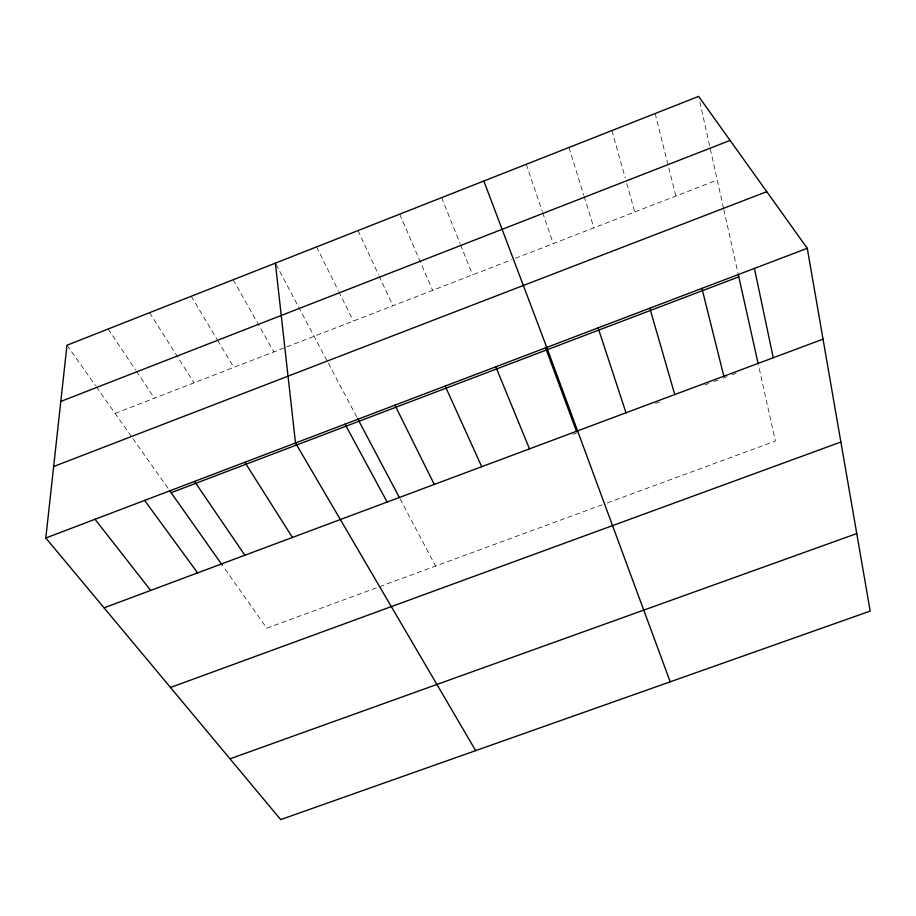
<?xml version="1.0" encoding="UTF-8"?>
<svg xmlns="http://www.w3.org/2000/svg" width="916" height="916" viewBox="0 0 916 916"><rect width="100%" height="100%" fill="white"/><g stroke="black" fill="none" stroke-linecap="round" stroke-linejoin="round"><path stroke-width="0.69" stroke-dasharray="4.58 3.44" d="M115.13 413.414L285.517 347.37M286.822 346.866L511.494 259.778M515.399 258.266L717.251 180.028M573.027 434.241L576.988 432.753M655.501 403.418L659.383 401.975M704.851 384.983L708.755 383.529M713.965 381.583L717.869 380.117M723.09 378.171L727.018 376.705M732.25 374.747L736.178 373.281M602.167 504.785L266.774 628.17L223.161 566.397M607.4 502.861L775.394 441.065L758.437 364.957M66.983 345.229L95.539 385.682M96.363 386.827L132.122 437.482M132.934 438.627L168.681 489.247M108.168 329.016L135.625 370.03M136.415 371.209L154.46 398.162M149.594 312.688L194.02 382.831M191.272 296.269L216.943 339.195M217.676 340.42L233.809 367.408M233.202 279.758L273.838 351.893M276.06 264.392L327.733 362.095M328.386 363.331L357.068 417.559M400.074 498.854L435.615 566.054M316.581 246.908L338.153 290.372M338.783 291.654L353.381 321.058M358.019 230.58L378.468 274.64M379.064 275.945L392.895 305.749M399.708 214.161L432.627 290.349M441.638 197.638L460.004 243.45M460.53 244.755L472.599 274.857M526.276 164.296L542.249 211.344M542.707 212.695L553.218 243.61M568.973 147.476L583.744 195.154M584.168 196.516L593.866 227.855M611.922 130.553L625.25 178.07M626.773 183.498L634.765 211.997M655.146 113.527L675.882 196.058M699.87 101.974L723.548 208.287M723.846 209.627L737.918 272.808"/><path stroke-width="1.37" d="M45.8 538.001L66.983 345.229L698.622 96.398L807.282 248.305L870.2 611.075L280.697 819.602L45.8 538.001L807.282 248.305M60.811 401.448L730.109 140.411M53.655 466.519L766.761 191.662M171.12 492.716L738.811 276.838M104.069 607.846L823.037 339.149M170.49 687.481L840.877 442.016M230.008 758.826L856.758 533.57M95.024 519.28L150.682 590.431M144.602 500.411L197.604 572.889M169.494 490.404L222.348 565.252M194.536 481.415L244.858 555.233M244.835 462.282L292.433 537.452M475.667 750.639L295.513 443L275.384 263.132M345.046 424.154L387.147 502.048M357.721 418.795L399.41 497.606M394.933 405.181L434.276 484.438M445.187 386.06L481.724 466.713M495.796 366.812L529.494 448.863M483.831 181.024L546.772 347.416L670.214 681.825M545.398 347.382L576.508 431.425M598.114 327.882L626.006 412.784M649.833 308.2L674.76 394.567M701.931 288.38L723.846 376.224M738.216 274.147L758.139 363.618M754.418 268.422L773.264 357.755"/></g></svg>
